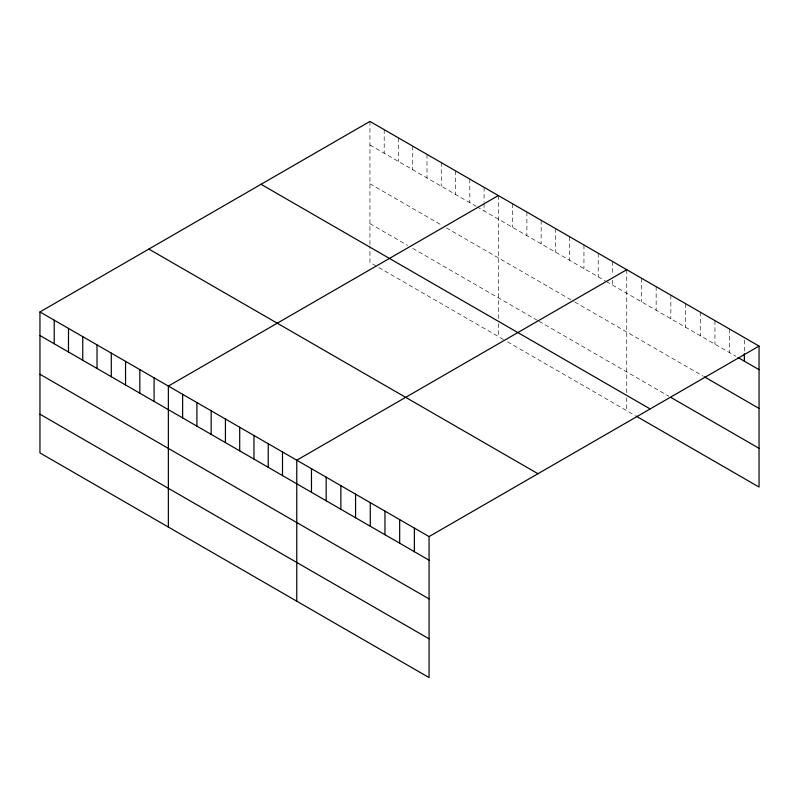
<?xml version="1.0" encoding="UTF-8"?>
<svg xmlns="http://www.w3.org/2000/svg" width="799" height="799" viewBox="0 0 799 799"><rect width="100%" height="100%" fill="white"/><g stroke="black" fill="none" stroke-linecap="round" stroke-linejoin="round"><path stroke-width="0.6" stroke-dasharray="4 3" d="M369.937 145.009L475.924 206.202M476.943 206.791L605.352 280.928M606.371 281.518L735.949 356.324M369.937 183.75L441.268 224.938M446.361 227.885L573.752 301.423M574.771 302.012L703.4 376.279M369.937 223.67L407.64 245.433M412.733 248.379L538.087 320.749M539.105 321.338L668.753 396.184M503.44 339.485L369.937 262.412L369.937 245.972M507.515 341.842L635.145 415.53M744.348 340.074L744.348 352.489M729.647 329.108L729.647 352.689M714.945 320.619L714.945 344.199M700.254 312.129L700.254 335.72M685.552 303.64L685.552 327.23M670.85 295.161L670.85 318.741M656.149 286.671L656.149 310.252M641.447 278.182L641.447 301.772M626.746 269.692L626.746 393.068M626.746 397.762L626.746 410.676M612.483 261.463L612.483 275.116M612.483 280.079L612.483 285.043M598.211 253.223L598.211 276.804M583.949 244.983L583.949 268.574M569.677 236.744L569.677 260.334M555.415 228.514L555.415 252.094M541.143 220.274L541.143 243.855M526.881 212.035L526.881 235.625M512.608 203.795L512.608 227.385M498.336 195.555L498.336 318.931M498.336 323.635L498.336 336.549M484.074 187.326L484.074 202.217M484.074 203.465L484.074 210.906M469.802 179.086L469.802 202.676M455.54 170.846L455.54 194.437M441.268 162.606L441.268 186.197M427.006 154.377L427.006 177.957M412.733 146.137L412.733 169.718M398.471 137.897L398.471 161.488M384.199 129.658L384.199 153.248M369.937 121.428L369.937 244.794"/><path stroke-width="1.2" d="M39.95 311.94L429.063 536.588L429.063 677.572L39.95 452.923L39.95 311.94L369.937 121.428L759.05 346.077L759.05 487.06L636.204 416.139M498.336 195.555L168.359 386.077L168.359 527.06M626.746 269.692L296.769 460.214L296.769 601.198M429.063 536.588L759.05 346.077M738.046 357.543L759.05 369.667M704.448 376.878L759.05 408.409M670.85 397.403L759.05 448.319M261.033 184.289L650.156 408.948M148.844 249.068L537.967 473.727M39.95 335.52L429.063 560.179M39.95 374.262L429.063 598.92M39.95 414.182L429.063 638.83M744.348 353.727L744.348 361.178M414.371 528.109L414.371 551.69M399.67 519.62L399.67 543.2M384.968 511.13L384.968 534.721M370.267 502.641L370.267 526.231M355.565 494.162L355.565 517.742M340.863 485.672L340.863 509.253M326.172 477.183L326.172 500.773M311.47 468.693L311.47 492.284M282.496 451.974L282.496 475.555M268.234 443.735L268.234 467.325M253.962 435.495L253.962 459.085M239.7 427.255L239.7 450.846M225.428 419.026L225.428 442.606M211.166 410.786L211.166 434.376M196.894 402.546L196.894 426.137M182.631 394.307L182.631 417.897M154.087 377.837L154.087 401.418M139.825 369.597L139.825 393.188M125.553 361.358L125.553 384.948M111.291 353.128L111.291 376.709M97.019 344.888L97.019 368.469M82.756 336.649L82.756 360.239M68.484 328.409L68.484 351.999M54.222 320.179L54.222 343.76"/></g></svg>
